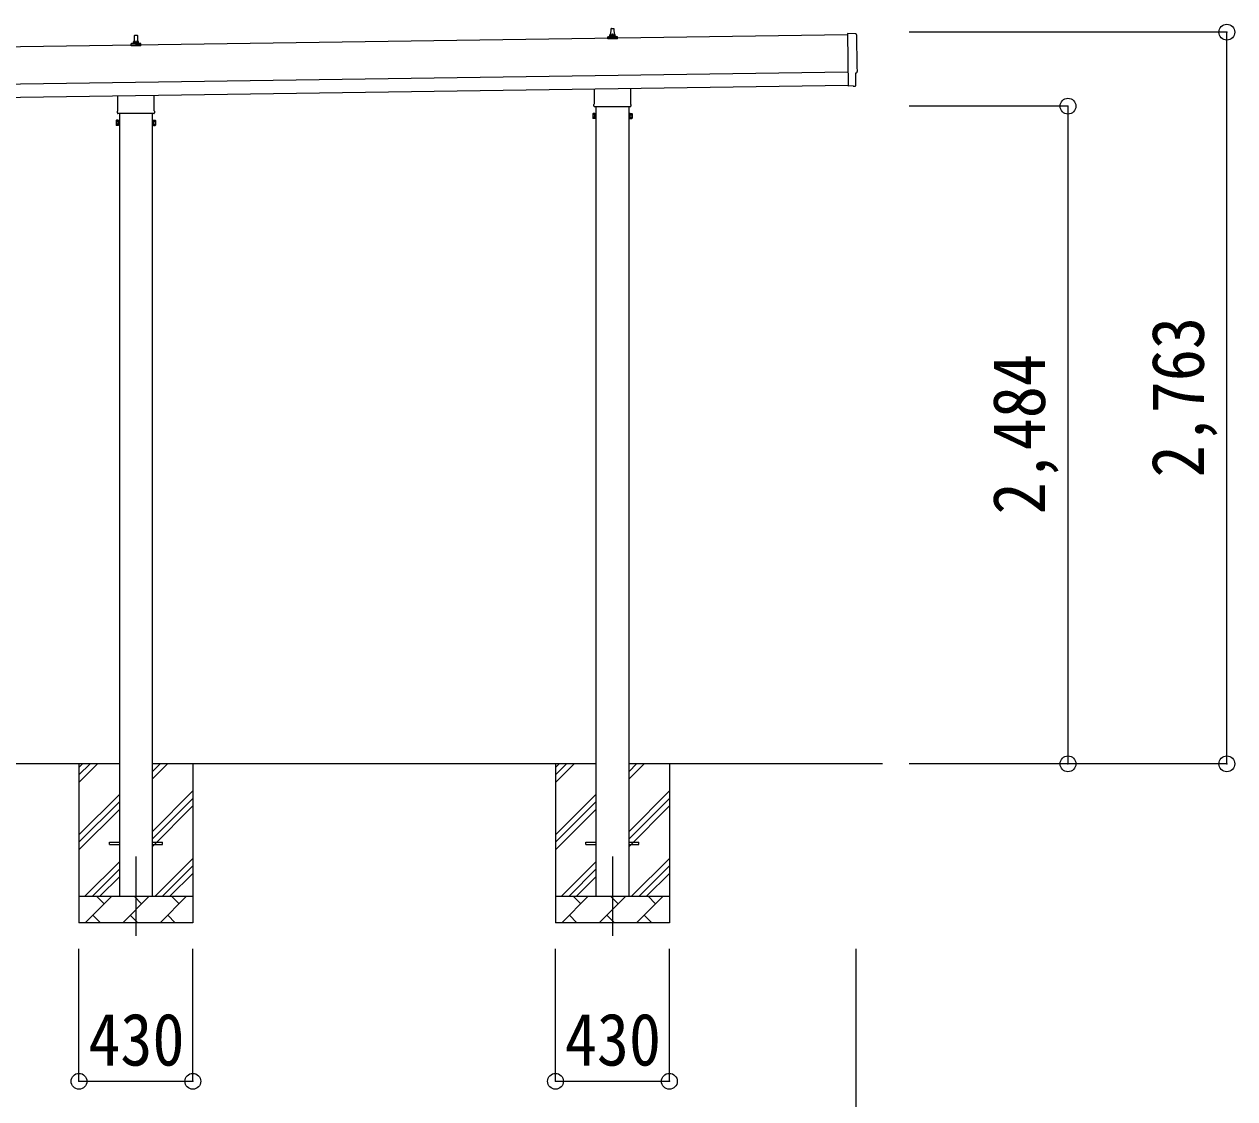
# Model space of a CAD drawing. Units: millimetres at full size, sheet at 1:60. Extents: x -16864 to 16864, y -11640 to 11640.
# Drawn here: x 7132 to 11705, y -8874 to -4816 of the extents above; entities that cross this region are included whole.
import ezdxf
from ezdxf.enums import TextEntityAlignment as Align

# ---------------------------------------------------------------- set-up
doc = ezdxf.new("R2010")
doc.units = ezdxf.units.MM
doc.header["$LTSCALE"] = 60
doc.header["$PDMODE"] = 32
doc.header["$PDSIZE"] = 60
doc.linetypes.add('CHAIN1', pattern=[8, 5, -1, 1, -1])
for name, color, linetype, lineweight in [('0-1_Defpoints', 7, 'CHAIN1', 9), ('0-2_TEXT1', 4, 'Continuous', 9), ('0-3_SHAPE', 7, 'Continuous', 9), ('0-8_TABLE1', 6, 'Continuous', 9)]:
    doc.layers.add(name, color=color, linetype=linetype, lineweight=lineweight)
doc.styles.add('ＭＳ ゴシック', font='')
doc.styles.get('ＭＳ ゴシック').set_extended_font_data('MS Gothic')

msp = doc.modelspace()

# ---------------------------------------------------------------- linework, layer by layer
at = {"layer": '0-1_Defpoints'}
for p, q in [((7554.36, -7959.13), (7554.36, -8308.13)), ((9354.36, -7959.13), (9354.36, -8308.13))]:
    msp.add_line(p, q, dxfattribs=at)
at = {"layer": '0-2_TEXT1'}
for p, q in [((9348.66, -4856.3), (9349.39, -4832.78)), ((9350.39, -4831.8), (9358.94, -4831.8)), ((9359.94, -4832.78), (9360.66, -4856.3)), ((10242.05, -4856.47), (4877.1, -4933.11)), ((7536.41, -4897.51), (7536.41, -4889.8)), ((7536.79, -4889.01), (7572.53, -4889.01)), ((7537.18, -4888.83), (7543.9, -4887.2)), ((7544.28, -4887.01), (7565.04, -4887.01)), ((7544.66, -4886.23), (7544.66, -4882.01)), ((7545.66, -4882.01), (7563.66, -4882.01)), ((7548.66, -4882.01), (7549.39, -4858.49)), ((7550.39, -4857.51), (7558.94, -4857.51)), ((7559.94, -4858.49), (7560.66, -4882.01)), ((7564.66, -4886.23), (7564.66, -4882.01)), ((7572.15, -4888.83), (7565.43, -4887.2)), ((7572.91, -4897.51), (7572.91, -4889.8)), ((9336.41, -4871.8), (9336.41, -4864.09)), ((9372.91, -4871.8), (9336.41, -4871.8)), ((9336.79, -4863.3), (9372.53, -4863.3)), ((9337.18, -4863.12), (9343.9, -4861.49)), ((9344.28, -4861.3), (9365.04, -4861.3)), ((9344.66, -4860.51), (9344.66, -4856.3)), ((9345.66, -4856.3), (9363.66, -4856.3)), ((9364.66, -4860.51), (9364.66, -4856.3)), ((9372.15, -4863.12), (9365.43, -4861.49)), ((9372.91, -4871.8), (9372.91, -4864.09)), ((10241.98, -4851.38), (10244.82, -5050.22)), ((10273.66, -4852.59), (10241.98, -4851.38)), ((7572.91, -4897.51), (7536.41, -4897.51)), ((4879.1, -5073.1), (10244.05, -4996.46)), ((4879.81, -5123.09), (10244.77, -5046.45)), ((9286.06, -5115.79), (9286.06, -5060.15)), ((9422.66, -5058.2), (9422.66, -5115.79)), ((10263.03, -5049.05), (10244.82, -5050.22)), ((10263.7, -5049.68), (10263.03, -5049.05)), ((10264.45, -5049.94), (10271.36, -5049.48)), ((7486.06, -5141.5), (7486.06, -5085.86)), ((7622.66, -5083.91), (7622.66, -5141.5)), ((9284.36, -5124.56), (9284.36, -5119.06)), ((9424.36, -5119.06), (9424.36, -5124.56)), ((7484.36, -5150.27), (7484.36, -5144.77)), ((7622.29, -5153.77), (7486.42, -5153.77)), ((7491.86, -5153.77), (7491.86, -8109.13)), ((7616.86, -8109.13), (7616.86, -5153.77)), ((7624.36, -5144.77), (7624.36, -5150.27)), ((9280.36, -5154.06), (9281.11, -5152.74)), ((9280.36, -5154.06), (9280.36, -5171.06)), ((9287.36, -5157.65), (9281.11, -5157.65)), ((9422.29, -5128.06), (9286.42, -5128.06)), ((9291.86, -5128.06), (9291.86, -8109.13)), ((9416.86, -8109.13), (9416.86, -5128.06)), ((9421.36, -5157.65), (9427.6, -5157.65)), ((9428.36, -5154.06), (9427.6, -5152.74)), ((9428.36, -5154.06), (9428.36, -5171.06)), ((7480.36, -5179.77), (7481.11, -5178.46)), ((7480.36, -5179.77), (7480.36, -5196.77)), ((7480.36, -5196.77), (7481.11, -5198.09)), ((7487.36, -5183.37), (7481.11, -5183.37)), ((7487.36, -5193.18), (7481.11, -5193.18)), ((7487.36, -5198.09), (7481.11, -5198.09)), ((7489.86, -5197.47), (7487.36, -5197.47)), ((7618.86, -5197.47), (7621.36, -5197.47)), ((7621.36, -5183.37), (7627.6, -5183.37)), ((7621.36, -5193.18), (7627.6, -5193.18)), ((7621.36, -5198.09), (7627.6, -5198.09)), ((7628.36, -5179.77), (7627.6, -5178.46)), ((7628.36, -5196.77), (7627.6, -5198.09)), ((7628.36, -5179.77), (7628.36, -5196.77)), ((9280.36, -5171.06), (9281.11, -5172.37)), ((9287.36, -5167.47), (9281.11, -5167.47)), ((9287.36, -5172.37), (9281.11, -5172.37)), ((9289.86, -5171.76), (9287.36, -5171.76)), ((9418.86, -5171.76), (9421.36, -5171.76)), ((9421.36, -5167.47), (9427.6, -5167.47)), ((9421.36, -5172.37), (9427.6, -5172.37)), ((9428.36, -5171.06), (9427.6, -5172.37)), ((7454.36, -7904.63), (7491.86, -7904.63)), ((7454.36, -7913.63), (7454.36, -7904.63)), ((7454.36, -7904.63), (7491.86, -7904.63)), ((7454.36, -7913.63), (7454.36, -7904.63)), ((7616.86, -7904.63), (7654.36, -7904.63)), ((7616.86, -7904.63), (7654.36, -7904.63)), ((7654.36, -7913.63), (7654.36, -7904.63)), ((7654.36, -7913.63), (7654.36, -7904.63)), ((9254.36, -7904.63), (9291.86, -7904.63)), ((9254.36, -7913.63), (9254.36, -7904.63)), ((9254.36, -7904.63), (9291.86, -7904.63)), ((9254.36, -7913.63), (9254.36, -7904.63)), ((9416.86, -7904.63), (9454.36, -7904.63)), ((9416.86, -7904.63), (9454.36, -7904.63)), ((9454.36, -7913.63), (9454.36, -7904.63)), ((9454.36, -7913.63), (9454.36, -7904.63)), ((7454.36, -7913.63), (7491.86, -7913.63)), ((7454.36, -7913.63), (7491.86, -7913.63)), ((7616.86, -7913.63), (7654.36, -7913.63)), ((7616.86, -7913.63), (7654.36, -7913.63)), ((9254.36, -7913.63), (9291.86, -7913.63)), ((9254.36, -7913.63), (9291.86, -7913.63)), ((9416.86, -7913.63), (9454.36, -7913.63)), ((9416.86, -7913.63), (9454.36, -7913.63))]:
    msp.add_line(p, q, dxfattribs=at)
for points in [[(10274.16, -5046.45), (10273.49, -4999.42), (10274.09, -4999.41)], [(9287.36, -5172.37), (9287.36, -5152.74), (9281.11, -5152.74)], [(9287.36, -5171.76), (9287.36, -5153.36), (9289.86, -5153.36)], [(9421.36, -5171.76), (9421.36, -5153.36), (9418.86, -5153.36)], [(9421.36, -5172.37), (9421.36, -5152.74), (9427.6, -5152.74)], [(7487.36, -5198.09), (7487.36, -5178.46), (7481.11, -5178.46)], [(7487.36, -5197.47), (7487.36, -5179.07), (7489.86, -5179.07)], [(7621.36, -5197.47), (7621.36, -5179.07), (7618.86, -5179.07)], [(7621.36, -5198.09), (7621.36, -5178.46), (7627.6, -5178.46)]]:
    msp.add_lwpolyline(points, dxfattribs=at)
for points in [[(9289.86, -5173.06), (9289.86, -5152.06), (9291.86, -5152.06), (9291.86, -5173.06)], [(9418.86, -5173.06), (9418.86, -5152.06), (9416.86, -5152.06), (9416.86, -5173.06)], [(7489.86, -5198.77), (7489.86, -5177.77), (7491.86, -5177.77), (7491.86, -5198.77)], [(7618.86, -5198.77), (7618.86, -5177.77), (7616.86, -5177.77), (7616.86, -5198.77)]]:
    msp.add_lwpolyline(points, close=True, dxfattribs=at)
for centre, radius, start, end in [((9350.39, -4832.8), 1, 90, 178.60509), ((9358.94, -4832.8), 1, 1.39491, 90), ((7537.41, -4889.8), 1, 103.62699, 180), ((7543.66, -4886.23), 1, 283.62699, 0), ((7548.75, -4882.65), 4.13, 90, 171.17633), ((7545.66, -4883.01), 1, 90, 180), ((7550.39, -4858.51), 1, 90, 178.60509), ((7558, -4882.01), 4.83, 133.60282, 180), ((7551.33, -4882.01), 4.83, 0, 46.39718), ((7558.94, -4858.51), 1, 1.39491, 90), ((7560.58, -4882.65), 4.13, 8.82367, 90), ((7563.66, -4883.01), 1, 0, 90), ((7565.66, -4886.23), 1, 180, 256.37301), ((7571.91, -4889.8), 1, 0, 76.37301), ((9337.41, -4864.09), 1, 103.62699, 180), ((9343.66, -4860.51), 1, 283.62699, 0), ((9348.75, -4856.93), 4.13, 90, 171.17633), ((9345.66, -4857.3), 1, 90, 180), ((9358, -4856.3), 4.83, 133.60282, 180), ((9351.33, -4856.3), 4.83, 0, 46.39718), ((9360.58, -4856.93), 4.13, 8.82367, 90), ((9363.66, -4857.3), 1, 0, 90), ((9365.66, -4860.51), 1, 180, 256.37301), ((9371.91, -4864.09), 1, 0, 76.37301), ((10264.38, -5048.94), 1, 227.3164, 273.81435), ((9288.36, -5119.06), 4, 125.09963, 180), ((9420.36, -5119.06), 4, 0, 54.90037), ((7488.36, -5144.77), 4, 125.09963, 180), ((7488.36, -5150.27), 4, 180, 194.47751), ((7488.36, -5150.27), 4, 194.47751, 241.04498), ((7620.36, -5150.27), 4, 298.95502, 345.52249), ((7620.36, -5144.77), 4, 0, 54.90037), ((7620.36, -5150.27), 4, 345.52249, 0), ((9284.7, -5155.2), 4.34, 145.61575, 214.38425), ((9296.6, -5162.56), 16.24, 162.41205, 197.58795), ((9288.36, -5124.56), 4, 180, 194.47751), ((9288.36, -5124.56), 4, 194.47751, 241.04498), ((9420.36, -5124.56), 4, 298.95502, 345.52249), ((9420.36, -5124.56), 4, 345.52249, 0), ((9412.11, -5162.56), 16.24, 342.41205, 17.58795), ((9424.01, -5155.2), 4.34, 325.61575, 34.38425), ((7484.7, -5180.91), 4.34, 145.61575, 214.38425), ((7484.7, -5195.64), 4.34, 145.61575, 214.38425), ((7496.6, -5188.27), 16.24, 162.41205, 197.58795), ((7612.11, -5188.27), 16.24, 342.41205, 17.58795), ((7624.01, -5180.91), 4.34, 325.61575, 34.38425), ((7624.01, -5195.64), 4.34, 325.61575, 34.38425), ((9284.7, -5169.92), 4.34, 145.61575, 214.38425), ((9424.01, -5169.92), 4.34, 325.61575, 34.38425)]:
    msp.add_arc(centre, radius, start, end, dxfattribs=at)
for centre, major_axis, ratio, start_param, end_param in [((10273.46, -4855.58), (3, -0.04), 0.99863, 6.2683889, 7.8016218), ((15039.84, -4857.92), (-4762.89, -68.04), 0.99863, 6.268406, 6.2977043), ((10274.03, -4995.01), (4.41, -0.06), 0.99863, 4.712389, 6.2976778), ((10271.16, -5046.48), (2.21, -2.04), 0.9974, 5.5252311, 7.0411395)]:
    msp.add_ellipse(centre, major_axis=major_axis, ratio=ratio, start_param=start_param, end_param=end_param, dxfattribs=at)
at = {"layer": '0-3_SHAPE'}
for p, q in [((7491.86, -7609.13), (5816.86, -7609.13)), ((7339.36, -7609.13), (7339.36, -8209.13)), ((7339.36, -7622.61), (7352.84, -7609.13)), ((7339.36, -7650.9), (7381.12, -7609.13)), ((7339.36, -7679.18), (7409.41, -7609.13)), ((9291.86, -7609.13), (7616.86, -7609.13)), ((7616.86, -7637.96), (7645.68, -7609.13)), ((7616.86, -7666.24), (7673.96, -7609.13)), ((7769.36, -7609.13), (7769.36, -8209.13)), ((9139.36, -7609.13), (9139.36, -8209.13)), ((9139.36, -7622.61), (9152.84, -7609.13)), ((9139.36, -7650.9), (9181.12, -7609.13)), ((9139.36, -7679.18), (9209.41, -7609.13)), ((10373.76, -7609.13), (9416.86, -7609.13)), ((9416.86, -7637.96), (9445.68, -7609.13)), ((9416.86, -7666.24), (9473.96, -7609.13)), ((9569.36, -7609.13), (9569.36, -8209.13)), ((7339.36, -7877.17), (7491.86, -7724.67)), ((7616.86, -7864.23), (7769.36, -7711.73)), ((9139.36, -7877.17), (9291.86, -7724.67)), ((9416.86, -7864.23), (9569.36, -7711.73)), ((7339.36, -7905.46), (7491.86, -7752.96)), ((7616.86, -7892.51), (7769.36, -7740.01)), ((7616.86, -7920.8), (7769.36, -7768.3)), ((9139.36, -7905.46), (9291.86, -7752.96)), ((9416.86, -7892.51), (9569.36, -7740.01)), ((9416.86, -7920.8), (9569.36, -7768.3)), ((7339.36, -7933.74), (7491.86, -7781.24)), ((9139.36, -7933.74), (9291.86, -7781.24)), ((7361.95, -8109.13), (7491.86, -7979.23)), ((7626.51, -8109.13), (7769.36, -7966.29)), ((7654.8, -8109.13), (7769.36, -7994.57)), ((9161.95, -8109.13), (9291.86, -7979.23)), ((9426.51, -8109.13), (9569.36, -7966.29)), ((9454.8, -8109.13), (9569.36, -7994.57)), ((7390.24, -8109.13), (7491.86, -8007.51)), ((7418.52, -8109.13), (7491.86, -8035.8)), ((7683.08, -8109.13), (7769.36, -8022.86)), ((9190.24, -8109.13), (9291.86, -8007.51)), ((9218.52, -8109.13), (9291.86, -8035.8)), ((9483.08, -8109.13), (9569.36, -8022.86)), ((7339.36, -8109.13), (7769.36, -8109.13)), ((7362.93, -8209.13), (7462.93, -8109.13)), ((7434.38, -8137.68), (7405.83, -8109.13)), ((7504.36, -8209.13), (7604.36, -8109.13)), ((7575.8, -8137.68), (7547.25, -8109.13)), ((7645.78, -8209.13), (7745.78, -8109.13)), ((7717.22, -8137.68), (7688.67, -8109.13)), ((9139.36, -8109.13), (9569.36, -8109.13)), ((9162.93, -8209.13), (9262.93, -8109.13)), ((9234.38, -8137.68), (9205.83, -8109.13)), ((9304.36, -8209.13), (9404.36, -8109.13)), ((9375.8, -8137.68), (9347.25, -8109.13)), ((9445.78, -8209.13), (9545.78, -8109.13)), ((9517.22, -8137.68), (9488.67, -8109.13)), ((7391.49, -8180.58), (7420.04, -8209.13)), ((7532.91, -8180.58), (7561.46, -8209.13)), ((7674.33, -8180.58), (7702.88, -8209.13)), ((9191.49, -8180.58), (9220.04, -8209.13)), ((9332.91, -8180.58), (9361.46, -8209.13)), ((9474.33, -8180.58), (9502.88, -8209.13)), ((7769.36, -8209.13), (7339.36, -8209.13)), ((9569.36, -8209.13), (9139.36, -8209.13))]:
    msp.add_line(p, q, dxfattribs=at)
at = {"layer": '0-8_TABLE1'}
for p, q in [((11675.06, -4846.03), (10475.06, -4846.03)), ((11675.06, -7609.13), (11675.06, -4846.03)), ((11075.06, -5125.56), (10475.06, -5125.56)), ((11075.06, -5125.56), (11075.06, -7609.13)), ((11675.06, -7609.13), (10475.06, -7609.13)), ((7339.36, -8808.13), (7339.36, -8308.13)), ((7769.36, -8808.13), (7769.36, -8308.13)), ((9139.36, -8808.13), (9139.36, -8308.13)), ((9569.36, -8808.13), (9569.36, -8308.13)), ((10274.76, -9510.13), (10274.76, -8308.13)), ((7339.36, -8808.13), (7769.36, -8808.13)), ((9139.36, -8808.13), (9569.36, -8808.13))]:
    msp.add_line(p, q, dxfattribs=at)
for p in [(11675.06, -4846.03), (11075.06, -5125.56), (11075.06, -7609.13), (11675.06, -7609.13), (7339.36, -8808.13), (7769.36, -8808.13), (9139.36, -8808.13), (9569.36, -8808.13)]:
    msp.add_point(p, dxfattribs=at)

# ---------------------------------------------------------------- texts
at = {"layer": '0-8_TABLE1', "color": 7, "style": 'ＭＳ ゴシック', "width": 0.9}
for s, p in [('2,763', (11647.56, -6527.58)), ('2,484', (11047.56, -6667.35))]:
    msp.add_text(s, height=197.9, rotation=90, dxfattribs=at).set_placement(p, align=Align.BOTTOM_LEFT)
for p in [(7374.36, -8808.13), (9174.36, -8808.13)]:
    msp.add_text('430', height=197.9, dxfattribs=at).set_placement(p, align=Align.BOTTOM_LEFT)

doc.saveas('drawing.dxf')
